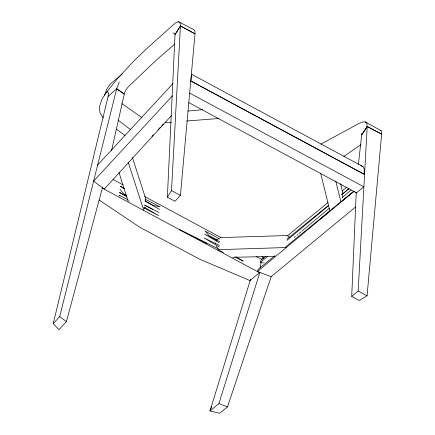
<?xml version="1.0" encoding="UTF-8"?>
<svg xmlns="http://www.w3.org/2000/svg" width="435" height="435" viewBox="0 0 435 435"><rect width="100%" height="100%" fill="white"/><g stroke="black" fill="none" stroke-linecap="round" stroke-linejoin="round"><path stroke-width="0.65" d="M358.424 164.381L361.675 134.991L367.2 126.552L381.636 134.268L367.064 295.833L359.321 300.465L351.714 296.371L356.211 192.64M342.372 197.958L342.481 195.467M342.541 194.222L342.622 192.357L340.697 183.847M103.264 117.999L99.925 112.475L99.387 106.994L101.948 99.256L106.455 92.28L117.934 78.142L133.415 61.444L146.812 48.53L175.452 22.876L178.595 21.75L193.678 29.547L194.934 30.907L195 33.838L180.416 195.402L174.984 201.28L167.372 197.185L175.028 34.566L174.832 33.109L172.853 33.191M167.372 197.185L171.515 190.617L180.422 26.002L194.989 33.838L180.509 25.915L180.144 23.098L178.595 21.75M351.714 296.371L358.163 291.042L367.2 126.552M102.633 187.072L66.424 321.596L58.959 329.659L53.228 323.618L108.119 96.38L108.516 93.677L107.891 91.845L106.455 92.28M260.206 268.052L261.038 262.74M111.501 150.863L124.263 94.085L116.705 88.762L119.261 82.019M144.714 208.882L145.002 207.631M215.265 243.91L215.564 242.692M53.228 323.618L59.704 316.615L116.705 88.762L124.263 94.085C124.948 90.915 127.091 87.87 129.586 85.592L156.257 60.15L174.799 44.017M355.438 207.06L271.168 276.655L257.498 271.483L258.167 269.298L274.996 255.595M263.523 262.968L260.239 262.539L260.913 260.347L265.627 256.503M250.544 279.286L209.991 410.977L219.691 413.25L227.456 406.872L271.168 276.655M211.714 406.556L209.991 410.977L218.887 403.631L259.951 272.131M104.634 94.895L107.048 88.669L110.213 84.064L122.393 73.928M180.422 26.002L175.028 34.566L180.509 25.915M320.823 144.181L359.201 123.361L363.154 121.892L365.324 121.909L366.928 123.605L367.075 126.427L361.686 134.981L361.643 133.213M171.385 115.672L104.324 189.067L93.601 181.118L172.456 95.825M97.625 165.039L172.956 83.558M151.907 136.34L153.289 134.855M157.894 129.902L160.194 127.428M161.575 125.943L163.419 123.959M108.119 96.38L116.705 88.762M260.239 262.539L267.552 256.46M286.872 240.392L328.648 205.646M341.703 194.788L349.011 188.708M294.321 237.352L295.365 236.482M296.931 235.177L297.975 234.313M299.019 233.443L300.585 232.138M301.629 231.273L329.295 208.262M342.35 197.408L351.224 190.024M320.388 219.012L321.427 218.147M322.465 217.282L329.746 211.231M341.181 201.715L353.66 191.34M257.498 271.483L353.867 191.351L356.733 193.037M261.332 259.265L263.42 257.542M287.187 236.004L328.023 202.514M342.019 191.041L346.668 187.229M287.127 239.005L328.545 205.282M341.649 194.614L348.99 188.638M285.512 247.026L353.867 191.351M216.157 240.261L218.375 238.744M343.775 156.442L360.93 144.741M187.904 111.055L202.71 109.685M165.311 122.686L171.341 122.219M186.745 121.012L218.897 118.489M216.445 246.215L218.207 249.679L286.219 247.526M220.034 237.602L287.725 235.531L289.465 237.505M232.736 257.292L274.615 256.394M380.163 130.451L381.158 130.712L381.772 134.105L367.075 126.427M218.887 403.631L227.456 406.872M129.184 201.253L127.966 200.763L119.005 172.51M360.816 165.594L363.067 166.643L364.177 168.959L364.226 174.337L190.786 80.921L191.666 76.092L191.313 74.124L363.067 166.643M219.349 245.383L204.08 237.961L219.262 246.933M218.37 248.842L179.611 229.734L206.87 243.464M234.726 256.906L243.203 261.087L236.194 256.944M219.648 241.746L204.657 234.139L219.256 242.768M126.694 196.103L119.5 192.455L127.091 196.941M144.088 204.928L159.085 212.536M124.019 188.197L120.424 186.338L124.513 188.757M144.98 199.029L159.955 206.766L153.441 205.559L145.752 201.459M128.075 199.795L119.092 195.152L119.946 196.185M143.648 207.843L158.623 215.581L144.023 206.951M217.326 240.033L209.045 235.618L205.119 231.067L220.05 239.103M126.253 195.19L123.888 193.928L119.962 189.383M145.176 205.282L152.864 209.382M190.742 80.948L364.476 174.424M189.644 93.085L363.807 186.794L356.504 192.825L188.866 102.627M171.515 190.617L180.416 195.402M358.163 291.042L367.064 295.833M113.029 179.497L123.17 184.957M144.643 196.511L220.996 237.592M256.193 256.53L261.56 259.418M102.138 188.045L259.472 272.701L249.935 280.564L199.322 259.026L139.994 227.385L99.191 200.056M218.207 249.679L223.405 252.539M365.324 121.909L381.158 130.712M144.947 200.834L159.547 209.463M141.821 117.532L121.854 103.644M124.959 135.475L116.498 129.179M59.704 316.615L66.424 321.596M118.015 120.098L130.87 129.869M262.055 256.606L263.8 258.352M132.392 157.465L145.415 197.751L145.594 201.796M128.287 162.511L143.713 210.094M335.7 181.014L340.986 201.878M320.769 173.636L329.937 211.089"/></g></svg>
